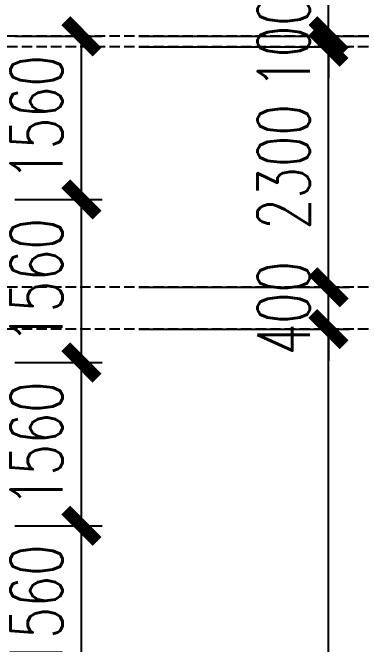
# Model space of a CAD drawing. Extents: x 220580 to 2027826, y -309201 to 71987.
# Drawn here: x 1042513 to 1045853, y -165791 to -159750 of the extents above; entities that cross this region are included whole.
import ezdxf

# ---------------------------------------------------------------- set-up
doc = ezdxf.new("R2010")
doc.units = 0
doc.linetypes.add('DASH', pattern=[0.35, 0.25, -0.1])
doc.linetypes.add('ZN-DOT', pattern=[0.25, 0, -0.25])
doc.layers.add('!ZN6-层高线-8', color=8, linetype='ZN-DOT')
doc.layers.add('DIM', color=173, linetype='Continuous')
doc.styles.add('DHTEXT-1', font='ROMANS.shx', dxfattribs={"width": 0.7, "bigfont": 'CHINESE.shx'})
doc.dimstyles.new('ZN200', dxfattribs={"dimscale": 200, "dimtxt": 2.5, "dimasz": 1.5, "dimexe": 1, "dimexo": 2, "dimgap": 0.9, "dimtad": 1, "dimdec": 0, "dimdsep": 46, "dimtxsty": 'DHTEXT-1', "dimblk": 'ARCHTICK', "dimcen": 2.5, "dimclrd": 173, "dimclre": 173, "dimclrt": 7, "dimazin": 2, "dimtfac": 1, "dimtdec": 0, "dimtix": 1, "dimtmove": 2, "dimatfit": 3, "dimfxl": 0, "dimtolj": 1, "dimtzin": 0, "dimarcsym": 0})
doc.dimstyles.new('ZN3', dxfattribs={"dimscale": 3, "dimtxt": 2.5, "dimasz": 1.5, "dimexe": 1, "dimexo": 2, "dimgap": 0.9, "dimtad": 1, "dimdec": 0, "dimdsep": 46, "dimtxsty": 'DHTEXT-1', "dimblk": 'ARCHTICK', "dimcen": 2.5, "dimclrd": 173, "dimclre": 173, "dimclrt": 7, "dimazin": 2, "dimtfac": 1, "dimtix": 1, "dimtmove": 2, "dimatfit": 3, "dimfxl": 0, "dimarcsym": 0})

# ---------------------------------------------------------------- blocks, each defined once
blk = doc.blocks.new('_ArchTick')
at = {"color": 0, "linetype": 'ByBlock', "const_width": 0.4}
blk.add_lwpolyline([(-0.5, -0.5), (0.5, 0.5)], dxfattribs=at)
blk = doc.blocks.new('*D635')
at = {"layer": 'Defpoints', "color": 0, "ltscale": 30, "transparency": 16777216}
for p in [(1043320.5, -162776.4), (1045538.6, -162776.4), (1043320.5, -177676.4)]:
    blk.add_point(p, dxfattribs=at)
at = {"layer": 'DIM', "color": 173, "linetype": 'ByBlock', "lineweight": -2, "ltscale": 30, "transparency": 16777216}
for p, q in [((1043720.5, -162776.4), (1045738.6, -162776.4)), ((1045538.6, -177676.4), (1045538.6, -162776.4)), ((1043720.5, -177676.4), (1045738.6, -177676.4))]:
    blk.add_line(p, q, dxfattribs=at)
at = {"layer": 'DIM', "color": 173, "lineweight": -2, "ltscale": 30, "transparency": 16777216, "xscale": 300, "yscale": 300, "zscale": 300}
for p, rotation in [((1045538.6, -162776.4), 90), ((1045538.6, -177676.4), 270)]:
    blk.add_blockref('_ArchTick', p, dxfattribs=dict(at, rotation=rotation))
at = {"layer": 'DIM', "color": 7, "ltscale": 30, "transparency": 16777216, "insert": (1045108.6, -170226.4), "char_height": 500, "attachment_point": 5, "rotation": 90, "style": 'DHTEXT-1'}
blk.add_mtext('14900', dxfattribs=at)
blk = doc.blocks.new('*D636')
at = {"layer": 'Defpoints', "color": 0, "ltscale": 30, "transparency": 16777216}
for p in [(1043320.5, -162376.4), (1045538.6, -162376.4), (1043320.5, -162776.4)]:
    blk.add_point(p, dxfattribs=at)
at = {"layer": 'DIM', "color": 173, "linetype": 'ByBlock', "lineweight": -2, "ltscale": 30, "transparency": 16777216}
for p, q in [((1045538.6, -162376.4), (1045538.6, -162076.4)), ((1043720.5, -162376.4), (1045738.6, -162376.4)), ((1045538.6, -162776.4), (1045538.6, -162376.4)), ((1043720.5, -162776.4), (1045738.6, -162776.4)), ((1045538.6, -162776.4), (1045538.6, -163076.4))]:
    blk.add_line(p, q, dxfattribs=at)
at = {"layer": 'DIM', "color": 173, "lineweight": -2, "ltscale": 30, "transparency": 16777216, "xscale": 300, "yscale": 300, "zscale": 300}
for p, rotation in [((1045538.6, -162376.4), 270), ((1045538.6, -162776.4), 90)]:
    blk.add_blockref('_ArchTick', p, dxfattribs=dict(at, rotation=rotation))
at = {"layer": 'DIM', "color": 7, "ltscale": 30, "transparency": 16777216, "insert": (1045108.6, -162576.4), "char_height": 500, "attachment_point": 5, "rotation": 90, "style": 'DHTEXT-1'}
blk.add_mtext('400', dxfattribs=at)
blk = doc.blocks.new('*D637')
at = {"layer": 'Defpoints', "color": 0, "ltscale": 30, "transparency": 16777216}
for p in [(1043320.5, -160076.4), (1045538.6, -160076.4), (1043320.5, -162376.4)]:
    blk.add_point(p, dxfattribs=at)
at = {"layer": 'DIM', "color": 173, "linetype": 'ByBlock', "lineweight": -2, "ltscale": 30, "transparency": 16777216}
for p, q in [((1043720.5, -160076.4), (1045738.6, -160076.4)), ((1045538.6, -162376.4), (1045538.6, -160076.4)), ((1043720.5, -162376.4), (1045738.6, -162376.4))]:
    blk.add_line(p, q, dxfattribs=at)
at = {"layer": 'DIM', "color": 173, "lineweight": -2, "ltscale": 30, "transparency": 16777216, "xscale": 300, "yscale": 300, "zscale": 300}
for p, rotation in [((1045538.6, -160076.4), 90), ((1045538.6, -162376.4), 270)]:
    blk.add_blockref('_ArchTick', p, dxfattribs=dict(at, rotation=rotation))
at = {"layer": 'DIM', "color": 7, "ltscale": 30, "transparency": 16777216, "insert": (1045108.6, -161226.4), "char_height": 500, "attachment_point": 5, "rotation": 90, "style": 'DHTEXT-1'}
blk.add_mtext('2300', dxfattribs=at)
blk = doc.blocks.new('*D638')
at = {"layer": 'Defpoints', "color": 0, "ltscale": 30, "transparency": 16777216}
for p in [(1043320.5, -159976.4), (1045538.6, -159976.4), (1043320.5, -160076.4)]:
    blk.add_point(p, dxfattribs=at)
at = {"layer": 'DIM', "color": 173, "linetype": 'ByBlock', "lineweight": -2, "ltscale": 30, "transparency": 16777216}
for p, q in [((1045538.6, -159976.4), (1045538.6, -159676.4)), ((1043720.5, -159976.4), (1045738.6, -159976.4)), ((1045538.6, -160076.4), (1045538.6, -159976.4)), ((1043720.5, -160076.4), (1045738.6, -160076.4)), ((1045538.6, -160076.4), (1045538.6, -160376.4))]:
    blk.add_line(p, q, dxfattribs=at)
at = {"layer": 'DIM', "color": 173, "lineweight": -2, "ltscale": 30, "transparency": 16777216, "xscale": 300, "yscale": 300, "zscale": 300}
for p, rotation in [((1045538.6, -159976.4), 270), ((1045538.6, -160076.4), 90)]:
    blk.add_blockref('_ArchTick', p, dxfattribs=dict(at, rotation=rotation))
at = {"layer": 'DIM', "color": 7, "ltscale": 30, "transparency": 16777216, "insert": (1045108.6, -160026.4), "char_height": 500, "attachment_point": 5, "rotation": 90, "style": 'DHTEXT-1'}
blk.add_mtext('100', dxfattribs=at)
blk = doc.blocks.new('*D639')
at = {"layer": 'Defpoints', "color": 0, "ltscale": 30, "transparency": 16777216}
for p in [(1044221.1, -159976.4), (1046705.2, -159976.4), (1044221.1, -177976.4)]:
    blk.add_point(p, dxfattribs=at)
at = {"layer": 'DIM', "color": 173, "linetype": 'ByBlock', "lineweight": -2, "ltscale": 30, "transparency": 16777216}
for p, q in [((1044621.1, -159976.4), (1046905.2, -159976.4)), ((1046705.2, -177976.4), (1046705.2, -159976.4)), ((1044621.1, -177976.4), (1046905.2, -177976.4))]:
    blk.add_line(p, q, dxfattribs=at)
at = {"layer": 'DIM', "color": 173, "lineweight": -2, "ltscale": 30, "transparency": 16777216, "xscale": 300, "yscale": 300, "zscale": 300}
for p, rotation in [((1046705.2, -159976.4), 90), ((1046705.2, -177976.4), 270)]:
    blk.add_blockref('_ArchTick', p, dxfattribs=dict(at, rotation=rotation))
at = {"layer": 'DIM', "color": 7, "ltscale": 30, "transparency": 16777216, "insert": (1046275.2, -168976.4), "char_height": 500, "attachment_point": 5, "rotation": 90, "style": 'DHTEXT-1'}
blk.add_mtext('18000', dxfattribs=at)
blk = doc.blocks.new('*D1148')
at = {"layer": 'Defpoints', "color": 0, "ltscale": 2000, "transparency": 16777216}
for p in [(1042132.4, -159976.4), (1043171.8, -159976.4), (1042132.4, -161536.4)]:
    blk.add_point(p, dxfattribs=at)
at = {"layer": 'DIM', "color": 173, "linetype": 'ByBlock', "lineweight": -2, "ltscale": 2000, "transparency": 16777216}
for p, q in [((1042532.4, -159976.4), (1043371.8, -159976.4)), ((1043171.8, -161536.4), (1043171.8, -159976.4)), ((1042532.4, -161536.4), (1043371.8, -161536.4))]:
    blk.add_line(p, q, dxfattribs=at)
at = {"layer": 'DIM', "color": 173, "lineweight": -2, "ltscale": 2000, "transparency": 16777216, "xscale": 300, "yscale": 300, "zscale": 300}
for p, rotation in [((1043171.8, -159976.4), 90), ((1043171.8, -161536.4), 270)]:
    blk.add_blockref('_ArchTick', p, dxfattribs=dict(at, rotation=rotation))
at = {"layer": 'DIM', "color": 7, "ltscale": 2000, "transparency": 16777216, "insert": (1042741.8, -160756.4), "char_height": 500, "attachment_point": 5, "rotation": 90, "style": 'DHTEXT-1'}
blk.add_mtext('\\A1;1560', dxfattribs=at)
blk = doc.blocks.new('*D1149')
at = {"layer": 'Defpoints', "color": 0, "ltscale": 2000, "transparency": 16777216}
for p in [(1042132.4, -161536.4), (1043171.8, -161536.4), (1042132.4, -163096.4)]:
    blk.add_point(p, dxfattribs=at)
at = {"layer": 'DIM', "color": 173, "linetype": 'ByBlock', "lineweight": -2, "ltscale": 2000, "transparency": 16777216}
for p, q in [((1042532.4, -161536.4), (1043371.8, -161536.4)), ((1043171.8, -163096.4), (1043171.8, -161536.4)), ((1042532.4, -163096.4), (1043371.8, -163096.4))]:
    blk.add_line(p, q, dxfattribs=at)
at = {"layer": 'DIM', "color": 173, "lineweight": -2, "ltscale": 2000, "transparency": 16777216, "xscale": 300, "yscale": 300, "zscale": 300}
for p, rotation in [((1043171.8, -161536.4), 90), ((1043171.8, -163096.4), 270)]:
    blk.add_blockref('_ArchTick', p, dxfattribs=dict(at, rotation=rotation))
at = {"layer": 'DIM', "color": 7, "ltscale": 2000, "transparency": 16777216, "insert": (1042741.8, -162316.4), "char_height": 500, "attachment_point": 5, "rotation": 90, "style": 'DHTEXT-1'}
blk.add_mtext('\\A1;1560', dxfattribs=at)
blk = doc.blocks.new('*D1150')
at = {"layer": 'Defpoints', "color": 0, "ltscale": 2000, "transparency": 16777216}
for p in [(1042132.4, -163096.4), (1043171.8, -163096.4), (1042132.4, -164656.4)]:
    blk.add_point(p, dxfattribs=at)
at = {"layer": 'DIM', "color": 173, "linetype": 'ByBlock', "lineweight": -2, "ltscale": 2000, "transparency": 16777216}
for p, q in [((1042532.4, -163096.4), (1043371.8, -163096.4)), ((1043171.8, -164656.4), (1043171.8, -163096.4)), ((1042532.4, -164656.4), (1043371.8, -164656.4))]:
    blk.add_line(p, q, dxfattribs=at)
at = {"layer": 'DIM', "color": 173, "lineweight": -2, "ltscale": 2000, "transparency": 16777216, "xscale": 300, "yscale": 300, "zscale": 300}
for p, rotation in [((1043171.8, -163096.4), 90), ((1043171.8, -164656.4), 270)]:
    blk.add_blockref('_ArchTick', p, dxfattribs=dict(at, rotation=rotation))
at = {"layer": 'DIM', "color": 7, "ltscale": 2000, "transparency": 16777216, "insert": (1042741.8, -163876.4), "char_height": 500, "attachment_point": 5, "rotation": 90, "style": 'DHTEXT-1'}
blk.add_mtext('\\A1;1560', dxfattribs=at)
blk = doc.blocks.new('*D1151')
at = {"layer": 'Defpoints', "color": 0, "ltscale": 2000, "transparency": 16777216}
for p in [(1042132.4, -164656.4), (1043171.8, -164656.4), (1042132.4, -166216.4)]:
    blk.add_point(p, dxfattribs=at)
at = {"layer": 'DIM', "color": 173, "linetype": 'ByBlock', "lineweight": -2, "ltscale": 2000, "transparency": 16777216}
for p, q in [((1042532.4, -164656.4), (1043371.8, -164656.4)), ((1043171.8, -166216.4), (1043171.8, -164656.4)), ((1042532.4, -166216.4), (1043371.8, -166216.4))]:
    blk.add_line(p, q, dxfattribs=at)
at = {"layer": 'DIM', "color": 173, "lineweight": -2, "ltscale": 2000, "transparency": 16777216, "xscale": 300, "yscale": 300, "zscale": 300}
for p, rotation in [((1043171.8, -164656.4), 90), ((1043171.8, -166216.4), 270)]:
    blk.add_blockref('_ArchTick', p, dxfattribs=dict(at, rotation=rotation))
at = {"layer": 'DIM', "color": 7, "ltscale": 2000, "transparency": 16777216, "insert": (1042741.8, -165436.4), "char_height": 500, "attachment_point": 5, "rotation": 90, "style": 'DHTEXT-1'}
blk.add_mtext('\\A1;1560', dxfattribs=at)

msp = doc.modelspace()

# ---------------------------------------------------------------- linework, layer by layer
at = {"layer": '!ZN6-层高线-8', "linetype": 'DASH', "ltscale": 400}
for p, q in [((1049420.3, -159976.4), (1038617.4, -159976.4)), ((1049420.3, -160076.4), (1038617.4, -160076.4)), ((1049420.3, -162376.4), (1038617.4, -162376.4)), ((1049420.3, -162776.4), (1038617.4, -162776.4))]:
    msp.add_line(p, q, dxfattribs=at)

# ---------------------------------------------------------------- dimensions: what is measured, and where the dimension line sits
at = {"layer": 'DIM', "ltscale": 30}
for p1, p2, distance, picture, middle in [((1043320.5, -160076.4), (1043320.5, -159976.4), -2218.1, '*D638', (1045108.6, -160026.4)), ((1044221.1, -177976.4), (1044221.1, -159976.4), -2484.1, '*D639', (1046275.2, -168976.4)), ((1043320.5, -162376.4), (1043320.5, -160076.4), -2218.1, '*D637', (1045108.6, -161226.4)), ((1043320.5, -162776.4), (1043320.5, -162376.4), -2218.1, '*D636', (1045108.6, -162576.4)), ((1043320.5, -177676.4), (1043320.5, -162776.4), -2218.1, '*D635', (1045108.6, -170226.4))]:
    dim = msp.add_aligned_dim(p1=p1, p2=p2, distance=distance, dimstyle='ZN3', override={"dimscale": 200}, dxfattribs=at)
    dim.commit()
    dim.dimension.update_dxf_attribs({"geometry": picture, "text_midpoint": middle})
at = {"layer": 'DIM', "ltscale": 2000}
for base, p1, p2, picture, middle in [((1043171.8, -159976.4), (1042132.4, -161536.4), (1042132.4, -159976.4), '*D1148', (1042741.8, -160756.4)), ((1043171.8, -161536.4), (1042132.4, -163096.4), (1042132.4, -161536.4), '*D1149', (1042741.8, -162316.4)), ((1043171.8, -163096.4), (1042132.4, -164656.4), (1042132.4, -163096.4), '*D1150', (1042741.8, -163876.4)), ((1043171.8, -164656.4), (1042132.4, -166216.4), (1042132.4, -164656.4), '*D1151', (1042741.8, -165436.4))]:
    dim = msp.add_linear_dim(base=base, p1=p1, p2=p2, angle=90, dimstyle='ZN200', dxfattribs=at)
    dim.commit()
    dim.dimension.update_dxf_attribs({"geometry": picture, "text_midpoint": middle})

doc.saveas('drawing.dxf')
